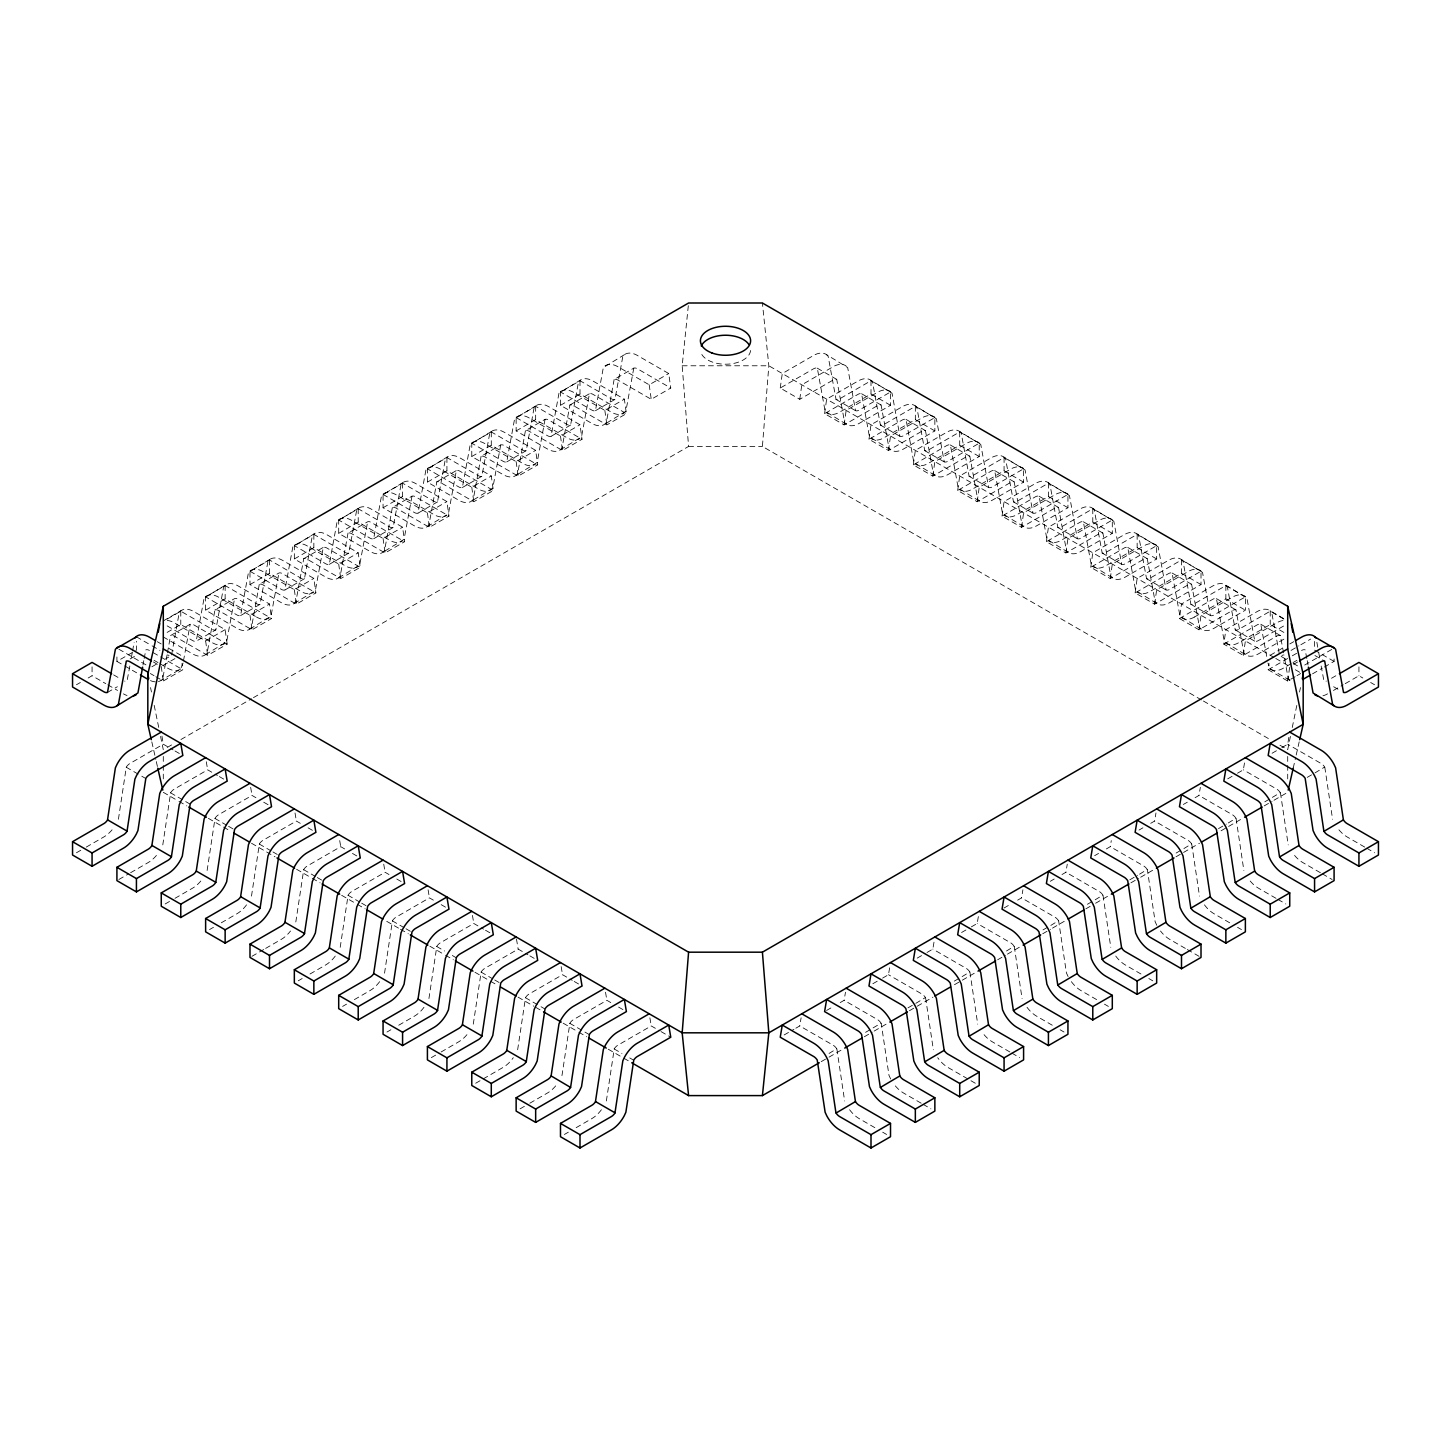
<?xml version="1.0" encoding="UTF-8"?>
<svg xmlns="http://www.w3.org/2000/svg" width="1451" height="1451" viewBox="0 0 1451 1451"><rect width="100%" height="100%" fill="white"/><g stroke="black" fill="none" stroke-linecap="round" stroke-linejoin="round"><path stroke-width="0.75" stroke-dasharray="5 3.75" d="M1201.464 699.908L762.41 446.436L768.83 365.779L762.41 303.005M253.453 697.641L688.59 446.436L682.17 365.779L688.59 303.005M780.239 388.034L782.27 373.542L813.63 355.441A24.467 14.129 -60 0 1 826.49 354.624L847.674 367.575L855.564 410.706A8.144 4.716 -60 0 0 859.155 410.089L890.515 391.988L890.515 405.301L859.155 423.402A24.467 14.129 -60 0 1 846.296 424.218L825.129 411.268L817.33 368.209A8.144 4.716 -60 0 0 813.63 368.754L780.239 388.034L799.755 399.297L833.146 380.035A8.144 4.716 -60 0 1 836.737 379.4L844.645 422.531L846.296 424.218M799.755 399.297L801.804 384.805L833.146 366.704A24.467 14.129 -60 0 1 846.006 365.906M824.603 413.644L826.635 399.152L857.994 381.051A24.467 14.129 -60 0 1 870.854 380.235L892.02 393.185L899.928 436.316A8.144 4.716 -60 0 0 903.52 435.699L934.861 417.598L934.861 430.911L903.52 449.012A24.467 14.129 -60 0 1 890.66 449.828L869.475 436.878L861.586 393.747A8.144 4.716 -60 0 0 857.994 394.364L824.603 413.644L844.119 424.907L877.51 405.645A8.144 4.716 -60 0 1 881.102 405.01L888.991 448.141L890.66 449.828M844.119 424.907L846.151 410.415L877.51 392.314A24.467 14.129 -60 0 1 890.37 391.516M868.968 439.254L870.999 424.762L902.341 406.661A24.467 14.129 -60 0 1 915.2 405.845L936.385 418.795L944.275 461.926A8.144 4.716 -60 0 0 947.866 461.309L979.225 443.208L979.225 456.521L947.866 474.622A24.467 14.129 -60 0 1 935.024 475.438L913.84 462.488L906.059 419.43A8.144 4.716 -60 0 0 902.341 419.974L868.968 439.254L888.484 450.517L921.857 431.255A8.144 4.716 -60 0 1 925.466 430.621L933.356 473.751L935.024 475.438M888.484 450.517L890.515 436.026L921.857 417.924A24.467 14.129 -60 0 1 934.716 417.126M913.314 464.864L915.345 450.372L946.705 432.271A24.467 14.129 -60 0 1 959.564 431.455L980.749 444.405L988.639 487.536A8.144 4.716 -60 0 0 992.23 486.919L1023.59 468.818L1023.59 482.131L992.23 500.232A24.467 14.129 -60 0 1 979.371 501.048L958.204 488.098L950.405 445.04A8.144 4.716 -60 0 0 946.705 445.584L913.314 464.864L932.83 476.128L966.221 456.865A8.144 4.716 -60 0 1 969.812 456.231L977.72 499.362L979.371 501.048M932.83 476.128L934.861 461.636L966.221 443.534A24.467 14.129 -60 0 1 979.08 442.736M957.678 490.474L959.71 475.982L991.069 457.881A24.467 14.129 -60 0 1 1003.911 457.065L1025.095 470.015L1033.003 513.146A8.144 4.716 -60 0 0 1036.594 512.529L1067.936 494.428L1067.936 507.741L1036.594 525.842A24.467 14.129 -60 0 1 1023.735 526.659L1002.55 513.708L994.66 470.577A8.144 4.716 -60 0 0 991.069 471.194L957.678 490.474L977.194 501.738L1010.585 482.476A8.144 4.716 -60 0 1 1014.176 481.841L1022.066 524.972L1023.735 526.659M977.194 501.738L979.225 487.246L1010.585 469.145A24.467 14.129 -60 0 1 1023.445 468.347M1002.042 516.084L1004.074 501.593L1035.415 483.491A24.467 14.129 -60 0 1 1048.275 482.675L1069.46 495.625L1077.349 538.756A8.144 4.716 -60 0 0 1080.941 538.14L1112.3 520.038L1112.3 533.351L1080.941 551.453A24.467 14.129 -60 0 1 1068.099 552.269L1046.915 539.319L1039.134 496.26A8.144 4.716 -60 0 0 1035.415 496.804L1002.042 516.084L1021.558 527.348L1054.931 508.086A8.144 4.716 -60 0 1 1058.541 507.451L1066.431 550.582L1068.099 552.269M1021.558 527.348L1023.59 512.856L1054.931 494.755A24.467 14.129 -60 0 1 1067.791 493.957M1046.389 541.695L1048.42 527.203L1079.78 509.101A24.467 14.129 -60 0 1 1092.639 508.285L1113.824 521.235L1121.714 564.366A8.144 4.716 -60 0 0 1125.305 563.75L1156.665 545.649L1156.665 558.961L1125.305 577.063A24.467 14.129 -60 0 1 1112.445 577.879L1091.279 564.929L1083.371 521.798A8.144 4.716 -60 0 0 1079.78 522.414L1046.389 541.695L1065.905 552.958L1099.296 533.696A8.144 4.716 -60 0 1 1102.887 533.061L1110.795 576.192L1112.445 577.879M1065.905 552.958L1067.936 538.466L1099.296 520.365A24.467 14.129 -60 0 1 1112.155 519.567M1090.753 567.305L1092.784 552.813L1124.144 534.712A24.467 14.129 -60 0 1 1136.985 533.895L1158.17 546.846L1166.078 589.977A8.144 4.716 -60 0 0 1169.669 589.36L1201.011 571.259L1201.011 584.572L1169.669 602.673A24.467 14.129 -60 0 1 1156.81 603.489L1135.625 590.539L1127.735 547.408A8.144 4.716 -60 0 0 1124.144 548.025L1090.753 567.305L1110.269 578.568L1143.66 559.306A8.144 4.716 -60 0 1 1147.251 558.671L1155.141 601.802L1156.81 603.489M1110.269 578.568L1112.3 564.076L1143.66 545.975A24.467 14.129 -60 0 1 1156.52 545.177M1135.117 592.915L1137.149 578.423L1168.49 560.322A24.467 14.129 -60 0 1 1181.35 559.506L1202.534 572.456L1210.424 615.587A8.144 4.716 -60 0 0 1214.015 614.97L1245.375 596.869L1245.375 610.182L1214.015 628.283A24.467 14.129 -60 0 1 1201.174 629.099L1179.989 616.149L1172.082 573.018A8.144 4.716 -60 0 0 1168.49 573.635L1135.117 592.915L1154.633 604.178L1188.006 584.916A8.144 4.716 -60 0 1 1191.616 584.281L1199.505 627.412L1201.174 629.099M1154.633 604.178L1156.665 589.686L1188.006 571.585A24.467 14.129 -60 0 1 1200.866 570.787M1283.863 639.184L1258.38 653.893A24.467 14.129 -60 0 1 1245.52 654.709L1243.87 653.023L1235.962 609.892A8.144 4.716 -60 0 0 1232.371 610.526L1198.979 629.788L1179.463 618.525L1181.495 604.033L1212.855 585.932A24.467 14.129 -60 0 1 1225.714 585.116L1246.899 598.066L1254.789 641.197A8.144 4.716 -60 0 0 1258.38 640.58L1283.863 625.871M1198.979 629.788L1201.011 615.297L1232.371 597.195A24.467 14.129 -60 0 1 1245.23 596.397M1283.555 652.787L1280.326 635.502A8.144 4.716 -60 0 0 1276.735 636.137L1243.344 655.399L1223.828 644.135L1225.859 629.643L1257.219 611.542A24.467 14.129 -60 0 1 1270.06 610.726L1283.736 618.616M1243.344 655.399L1245.375 640.907L1276.735 622.805A24.467 14.129 -60 0 1 1283.772 620.484M1295.126 676.728L1287.708 681.009L1268.174 669.745L1269.063 663.542M1287.708 681.009L1289.739 666.517M118.42 819.271L126.31 767.035A8.144 4.716 -60 0 1 129.919 763.498L163.292 744.218L173.05 749.859M162.784 844.881L170.674 792.645A8.144 4.716 -60 0 1 174.265 789.108L207.656 769.828L217.414 775.469M207.13 870.491L215.038 818.255A8.144 4.716 -60 0 1 218.629 814.718L252.021 795.438L255.92 797.705M251.495 896.101L259.384 843.865A8.144 4.716 -60 0 1 262.994 840.329L296.367 821.048L300.284 823.316M344.631 848.926L340.731 846.659L307.34 865.939A8.144 4.716 -60 0 0 303.749 869.475L295.859 921.711L294.19 925.321M340.205 947.322L348.113 895.086A8.144 4.716 -60 0 1 351.704 891.549L385.095 872.269L388.995 874.536M433.359 900.146L429.442 897.879L396.069 917.159A8.144 4.716 -60 0 0 392.459 920.696L384.569 972.932L382.901 976.541M428.934 998.542L436.824 946.306A8.144 4.716 -60 0 1 440.415 942.769L473.806 923.489L483.564 929.13M473.28 1024.152L481.188 971.916A8.144 4.716 -60 0 1 484.779 968.379L518.17 949.099L527.928 954.74M517.644 1049.762L525.534 997.526A8.144 4.716 -60 0 1 529.143 993.989L562.516 974.709L572.274 980.35M610.78 1002.587L606.881 1000.319L573.49 1019.6A8.144 4.716 -60 0 0 569.898 1023.136L562.009 1075.372L560.34 1078.982M606.355 1100.983L614.263 1048.747A8.144 4.716 -60 0 1 617.854 1045.21L651.245 1025.93L659.044 1030.446M795.855 1028.197L799.755 1025.93L801.115 1017.84M840.22 1002.587L844.119 1000.319L845.48 992.23M882.625 978.101L888.484 974.709L889.826 966.62M926.989 952.491L932.83 949.099L934.19 941.01M971.336 926.881L977.194 923.489L978.554 915.4M1017.641 900.146L1021.558 897.879L1022.901 889.789M1062.005 874.536L1065.905 872.269L1067.265 864.179M1106.369 848.926L1110.269 846.659L1111.285 840.601M1150.716 823.316L1154.633 821.048L1155.975 812.959M1195.08 797.705L1198.979 795.438L1200.34 787.349M1237.485 773.22L1243.344 769.828L1244.704 761.739M1281.85 747.61L1287.708 744.218L1289.05 736.129M129.846 666.009L127.017 681.154A8.144 4.716 60 0 1 124.695 681.099M131.406 657.394L132.186 653.095M132.567 650.937L134.127 642.321M142.996 664.975L143.776 660.677M144.175 658.518L145.844 649.848A8.144 4.716 60 0 1 149.435 650.465M167.065 654.945L162.784 678.633L161.115 680.319A24.467 14.129 60 0 1 158.431 681.553M167.445 652.787L170.565 635.574L190.19 624.238A8.144 4.716 60 0 1 193.781 624.855L227.172 644.135L207.656 655.399L174.265 636.137A8.144 4.716 60 0 0 170.674 635.502L170.565 635.574M183.08 663.053L180.631 669.056L161.115 680.319M183.461 660.912L190.19 624.238M215.038 609.892L214.929 609.964A8.144 4.716 60 0 1 218.629 610.526L252.021 629.788L271.537 618.525L238.145 599.245A8.144 4.716 60 0 0 234.554 598.628L214.929 609.964L207.13 653.023L205.48 654.709A24.467 14.129 60 0 1 192.62 653.893L163.219 636.916M167.137 625.871L192.62 640.58A8.144 4.716 60 0 0 196.211 641.197L215.836 629.861L223.635 586.803L225.286 585.116A24.467 14.129 60 0 1 238.145 585.932L269.505 604.033L271.537 618.525M259.276 584.354L251.495 627.412L249.826 629.099A24.467 14.129 60 0 1 236.985 628.283L205.625 610.182L205.625 596.869L225.141 585.587L256.501 603.689A8.144 4.716 60 0 0 260.092 604.323L267.982 561.192L269.65 559.506A24.467 14.129 60 0 1 282.51 560.322L313.851 578.423L315.883 592.915L296.367 604.178L262.994 584.916A8.144 4.716 60 0 0 259.384 584.281L278.918 573.018A8.144 4.716 60 0 1 282.51 573.635L315.883 592.915M249.989 571.259L281.331 589.36A8.144 4.716 60 0 0 284.922 589.977L292.83 546.846L314.015 533.895A24.467 14.129 60 0 1 326.856 534.712L358.216 552.813L360.247 567.305L340.731 578.568L307.34 559.306A8.144 4.716 60 0 0 303.749 558.671L295.859 601.802L294.19 603.489A24.467 14.129 60 0 1 281.331 602.673L249.989 584.572L249.989 571.259L269.505 559.977L300.847 578.097A8.144 4.716 60 0 0 304.456 578.713L312.346 535.582L314.015 533.895M348.004 533.134L340.205 576.192L338.555 577.879A24.467 14.129 60 0 1 325.695 577.063L294.335 558.961L294.335 545.649L313.851 534.385L345.211 552.486A8.144 4.716 60 0 0 348.802 553.103L356.71 509.972L358.361 508.285A24.467 14.129 60 0 1 371.22 509.101L402.58 527.203L404.611 541.695L385.095 552.958L351.704 533.696A8.144 4.716 60 0 0 348.113 533.061L367.629 521.798A8.144 4.716 60 0 1 371.22 522.414L404.611 541.695M392.35 507.524L384.569 550.582L382.901 552.269A24.467 14.129 60 0 1 370.059 551.453L338.7 533.351L338.7 520.038L358.216 508.775L389.575 526.876A8.144 4.716 60 0 0 393.167 527.493L401.056 484.362L402.725 482.675A24.467 14.129 60 0 1 415.585 483.491L446.926 501.593L448.958 516.084L429.442 527.348L396.069 508.086A8.144 4.716 60 0 0 392.459 507.451L411.975 496.188A8.144 4.716 60 0 1 415.585 496.804L448.958 516.084M411.975 496.188L404.085 539.319L382.901 552.269M383.064 494.428L414.406 512.529A8.144 4.716 60 0 0 417.997 513.146L425.905 470.015L447.089 457.065A24.467 14.129 60 0 1 459.931 457.881L491.29 475.982L493.322 490.474L473.806 501.738L440.415 482.476A8.144 4.716 60 0 0 436.824 481.841L428.934 524.972L427.265 526.659A24.467 14.129 60 0 1 414.406 525.842L383.064 507.741L383.064 494.428L402.58 483.165L433.922 501.266A8.144 4.716 60 0 0 437.513 501.883L445.421 458.752L447.089 457.065M481.079 456.303L473.28 499.362L471.629 501.048A24.467 14.129 60 0 1 458.77 500.232L427.41 482.131L427.41 468.818L446.926 457.555L478.286 475.656A8.144 4.716 60 0 0 481.877 476.273L489.767 433.142L491.436 431.455A24.467 14.129 60 0 1 504.295 432.271L535.655 450.372L537.686 464.864L518.17 476.128L484.779 456.865A8.144 4.716 60 0 0 481.188 456.231L500.704 444.967A8.144 4.716 60 0 1 504.295 445.584L537.686 464.864M500.704 444.967L492.796 488.098L471.629 501.048M525.425 430.693L517.644 473.751L515.976 475.438A24.467 14.129 60 0 1 503.134 474.622L471.775 456.521L471.775 443.208L491.29 431.945L522.65 450.046A8.144 4.716 60 0 0 526.241 450.662L534.131 407.531L535.8 405.845A24.467 14.129 60 0 1 548.659 406.661L580.001 424.762L582.032 439.254L562.516 450.517L529.143 431.255A8.144 4.716 60 0 0 525.534 430.621L545.05 419.357A8.144 4.716 60 0 1 548.659 419.974L582.032 439.254M545.05 419.357L537.16 462.488L515.976 475.438M516.139 417.598L547.48 435.699A8.144 4.716 60 0 0 551.072 436.316L558.98 393.185L580.146 380.235A24.467 14.129 60 0 1 593.006 381.051L624.365 399.152L626.397 413.644L606.881 424.907L573.49 405.645A8.144 4.716 60 0 0 569.898 405.01L562.009 448.141L560.34 449.828A24.467 14.129 60 0 1 547.48 449.012L516.139 430.911L516.139 417.598L535.655 406.334L566.996 424.436A8.144 4.716 60 0 0 570.588 425.052L578.496 381.921L580.146 380.235M614.136 379.473L606.355 422.531L604.704 424.218A24.467 14.129 60 0 1 591.845 423.402L560.485 405.301L560.485 391.988L580.001 380.724L611.361 398.825A8.144 4.716 60 0 0 614.952 399.442L622.842 356.311L624.51 354.624A24.467 14.129 60 0 1 637.37 355.441L668.73 373.542L670.761 388.034L651.245 399.297L617.854 380.035A8.144 4.716 60 0 0 614.263 379.4L633.779 368.137A8.144 4.716 60 0 1 637.37 368.754L670.761 388.034M633.779 368.137L625.871 411.268L604.704 424.218M1290.429 736.401L1287.708 749.695L1277.896 744.037M1292.261 727.513L1296.813 705.349M1299.534 692.036L1300.459 687.593M1293.204 768.196L1295.689 757.222M1296.196 755.028L1299.189 741.86M227.172 644.135L225.141 629.643L193.781 611.542A24.467 14.129 60 0 0 180.94 610.726L179.271 612.413L171.49 655.471L165.523 658.917M225.286 585.116L204.101 598.066L196.211 641.197M269.65 559.506L248.466 572.456L240.576 615.587A8.144 4.716 60 0 1 236.985 614.97L205.625 596.869M358.361 508.285L337.176 521.235L329.286 564.366A8.144 4.716 60 0 1 325.695 563.75L294.335 545.649M205.48 654.709L226.664 641.759L234.554 598.628M402.725 482.675L381.54 495.625L373.651 538.756A8.144 4.716 60 0 1 370.059 538.14L338.7 520.038M249.826 629.099L271.011 616.149L278.918 573.018M294.19 603.489L315.375 590.539L323.265 547.408A8.144 4.716 60 0 1 326.856 548.025L360.247 567.305M491.436 431.455L470.251 444.405L462.361 487.536A8.144 4.716 60 0 1 458.77 486.919L427.41 468.818M338.555 577.879L359.721 564.929L367.629 521.798M535.8 405.845L514.615 418.795L506.725 461.926A8.144 4.716 60 0 1 503.134 461.309L471.775 443.208M427.265 526.659L448.45 513.708L456.339 470.577A8.144 4.716 60 0 1 459.931 471.194L493.322 490.474M624.51 354.624L603.326 367.575L595.436 410.706A8.144 4.716 60 0 1 591.845 410.089L560.485 391.988M560.34 449.828L581.525 436.878L589.414 393.747A8.144 4.716 60 0 1 593.006 394.364L626.397 413.644M163.364 620.865L180.94 610.726M167.119 619.087L180.776 611.197L212.136 629.299A8.144 4.716 60 0 0 215.727 629.934L215.836 629.861M76.45 684.763L80.349 682.496M88.166 677.998L92.066 675.749L105.778 683.657M116.914 656.958L116.914 661.402L136.43 650.139L136.43 641.251M167.119 632.418L180.776 624.529L212.136 642.63A24.467 14.129 60 0 0 224.996 643.446M205.625 610.182L225.141 598.918L256.501 617.02M249.989 584.572L269.505 573.308L300.847 591.409A24.467 14.129 60 0 0 313.706 592.226M294.335 558.961L313.851 547.698L345.211 565.799A24.467 14.129 60 0 0 358.071 566.615M338.7 533.351L358.216 522.088L389.575 540.189A24.467 14.129 60 0 0 402.417 541.005M383.064 507.741L402.58 496.478L433.922 514.579A24.467 14.129 60 0 0 446.781 515.395M427.41 482.131L446.926 470.868L478.286 488.969A24.467 14.129 60 0 0 491.145 489.785M471.775 456.521L491.29 445.257L522.65 463.359A24.467 14.129 60 0 0 535.492 464.175M516.139 430.911L535.655 419.647L566.996 437.749A24.467 14.129 60 0 0 579.856 438.565M560.485 405.301L580.001 394.037L611.361 412.138A24.467 14.129 60 0 0 624.22 412.955M130.118 658.917L136.086 655.489M303.64 558.744L323.265 547.408M436.715 481.913L456.339 470.577M569.79 405.083L589.414 393.747M107.501 692.417L117.368 686.722M151.847 666.807L157.814 663.361M240.576 615.587L260.201 604.251M285.049 589.922L304.565 578.641M329.286 564.366L348.911 553.031M373.651 538.756L393.275 527.42M418.124 513.092L437.64 501.81M462.361 487.536L481.986 476.2M506.725 461.926L526.35 450.59M551.199 436.261L570.715 424.98M595.436 410.706L615.061 399.37M163.219 665.392L174.936 658.627M167.228 620.484A24.467 14.129 60 0 1 174.265 622.805L205.625 640.907L225.141 629.643M205.77 596.397A24.467 14.129 60 0 1 218.629 597.195L249.989 615.297L269.505 604.033M250.134 570.787A24.467 14.129 60 0 1 262.994 571.585L294.335 589.686L313.851 578.423M294.48 545.177A24.467 14.129 60 0 1 307.34 545.975L338.7 564.076L358.216 552.813M338.845 519.567A24.467 14.129 60 0 1 351.704 520.365L383.064 538.466L402.58 527.203M383.209 493.957A24.467 14.129 60 0 1 396.069 494.755L427.41 512.856L446.926 501.593M427.555 468.347A24.467 14.129 60 0 1 440.415 469.145L471.775 487.246L491.29 475.982M471.92 442.736A24.467 14.129 60 0 1 484.779 443.534L516.139 461.636L535.655 450.372M516.284 417.126A24.467 14.129 60 0 1 529.143 417.924L560.485 436.026L580.001 424.762M560.63 391.516A24.467 14.129 60 0 1 573.49 392.314L604.849 410.415L624.365 399.152M604.994 365.906A24.467 14.129 60 0 1 617.854 366.704L649.196 384.805L668.73 373.542M155.874 676.728L163.292 681.009L182.808 669.745L181.937 663.542M167.228 747.446L173.104 744.037M180.94 739.52L251.495 698.783M890.515 391.988L870.999 380.724L839.639 398.825A8.144 4.716 -60 0 1 836.048 399.442L828.158 356.311L826.49 354.624M76.468 852.753L84.303 848.218M86.262 847.094L103.91 836.919A24.467 14.129 -60 0 0 114.067 827.233M890.515 405.301L870.999 394.037L839.639 412.138A24.467 14.129 -60 0 1 826.78 412.955M934.861 417.598L915.345 406.334L884.004 424.436A8.144 4.716 -60 0 1 880.412 425.052L872.504 381.921L870.854 380.235M118.873 879.487L128.667 873.828M130.626 872.704L148.256 862.529A24.467 14.129 -60 0 0 158.431 852.843M934.861 430.911L915.345 419.647L884.004 437.749A24.467 14.129 -60 0 1 871.144 438.565M979.225 443.208L959.71 431.945L928.35 450.046A8.144 4.716 -60 0 1 924.759 450.662L916.869 407.531L915.2 405.845M165.178 903.973L173.032 899.439M174.991 898.314L192.62 888.139A24.467 14.129 -60 0 0 202.795 878.454M979.225 456.521L959.71 445.257L928.35 463.359A24.467 14.129 -60 0 1 915.508 464.175M1023.59 468.818L1004.074 457.555L972.714 475.656A8.144 4.716 -60 0 1 969.123 476.273L961.233 433.142L959.564 431.455M209.543 929.583L213.46 927.316M221.296 922.8L236.985 913.731A24.467 14.129 -60 0 0 247.142 904.046M1023.59 482.131L1004.074 470.868L972.714 488.969A24.467 14.129 -60 0 1 959.855 489.785M1067.936 494.428L1048.42 483.165L1017.078 501.266A8.144 4.716 -60 0 1 1013.487 501.883L1005.579 458.752L1003.911 457.065M251.948 956.318L263.701 949.534M265.66 948.392L281.331 939.341A24.467 14.129 -60 0 0 290.508 931.016M1067.936 507.741L1048.42 496.478L1017.078 514.579A24.467 14.129 -60 0 1 1004.219 515.395M1112.3 520.038L1092.784 508.775L1061.425 526.876A8.144 4.716 -60 0 1 1057.833 527.493L1049.944 484.362L1048.275 482.675M298.253 980.803L302.171 978.536M310.024 974.002L325.695 964.951A24.467 14.129 -60 0 0 335.852 955.266M1112.3 533.351L1092.784 522.088L1061.425 540.189A24.467 14.129 -60 0 1 1048.583 541.005M1156.665 545.649L1137.149 534.385L1105.789 552.486A8.144 4.716 -60 0 1 1102.198 553.103L1094.29 509.972L1092.639 508.285M342.617 1006.414L346.535 1004.146M354.37 999.612L370.059 990.561A24.467 14.129 -60 0 0 380.216 980.876M1156.665 558.961L1137.149 547.698L1105.789 565.799A24.467 14.129 -60 0 1 1092.929 566.615M1201.011 571.259L1181.495 559.977L1150.153 578.097A8.144 4.716 -60 0 1 1146.544 578.713L1138.654 535.582L1136.985 533.895M386.982 1032.024L390.899 1029.757M398.735 1025.222L414.406 1016.172A24.467 14.129 -60 0 0 424.581 1006.486M1201.011 584.572L1181.495 573.308L1150.153 591.409A24.467 14.129 -60 0 1 1137.294 592.226M1245.375 596.869L1225.859 585.587L1194.499 603.689A8.144 4.716 -60 0 1 1190.908 604.323L1183.018 561.192L1181.35 559.506M1179.463 618.525L1212.855 599.245A8.144 4.716 -60 0 1 1216.446 598.628L1224.336 641.759L1245.52 654.709M431.328 1057.634L439.163 1053.1M441.122 1051.975L458.77 1041.782A24.467 14.129 -60 0 0 468.927 1032.096M1194.499 617.02L1225.859 598.918L1245.375 610.182M1283.881 619.087L1270.224 611.197L1238.864 629.299A8.144 4.716 -60 0 1 1235.273 629.934L1227.365 586.803L1225.714 585.116M1223.828 644.135L1257.219 624.855A8.144 4.716 -60 0 1 1260.81 624.238L1267.539 660.912M475.692 1083.244L503.134 1067.392A24.467 14.129 -60 0 0 513.291 1057.706M1283.881 632.418L1270.224 624.529L1238.864 642.63A24.467 14.129 -60 0 1 1226.004 643.446M1270.224 655.253L1281.977 648.47M1289.812 643.936L1293.73 641.687M1291.064 650.393L1298.899 645.858M1300.858 644.734L1310.652 639.075M1268.174 669.745L1290.447 656.886M1292.297 655.816L1297.865 652.605M520.057 1108.854L527.892 1104.32M529.851 1103.195L547.48 1093.002A24.467 14.129 -60 0 0 556.658 1084.677M1291.064 663.706L1283.228 668.24A24.467 14.129 -60 0 1 1270.369 669.038L1267.92 663.053M1293.022 662.581L1296.94 660.314M1293.657 664.268L1297.575 662.001M1304.703 665.048L1332.127 649.214M1296.976 675.658L1300.676 673.518M1312.538 673.844L1322.333 668.185M1324.291 667.061L1334.086 661.402L1334.086 656.958M1331.492 678.27L1337.369 674.878M564.403 1134.464L568.32 1132.197M576.156 1127.663L591.845 1118.612A24.467 14.129 -60 0 0 602.002 1108.927M1333.451 690.458L1343.263 684.799M1345.222 683.657L1358.934 675.749L1362.834 677.998M784.157 1034.944L793.915 1029.321M826.562 1010.458L832.402 1007.085M872.867 983.724L880.666 979.225M917.213 958.113L925.031 953.615M961.578 932.503L969.395 928.005M1003.983 908.036L1009.842 904.644M1050.288 881.283L1054.206 879.034M1094.653 855.673L1098.552 853.424M1139.017 830.063L1142.916 827.814M1183.363 804.453L1187.281 802.203M1227.727 778.842L1235.527 774.344M1272.092 753.25L1279.891 748.734M829.047 1053.444L836.737 1048.747A8.144 4.716 60 0 0 833.146 1045.21L799.755 1025.93M865.594 1032.332L881.102 1023.136A8.144 4.716 60 0 0 877.51 1019.6L844.119 1000.319M908 1007.846L913.858 1004.473M915.817 1003.348L925.466 997.526A8.144 4.716 60 0 0 921.857 993.989L888.484 974.709M954.323 981.112L960.163 977.738M962.122 976.614L969.812 971.916A8.144 4.716 60 0 0 966.221 968.379L932.83 949.099M1006.486 951.004L1014.176 946.306A8.144 4.716 60 0 0 1010.585 942.769L977.194 923.489M1043.033 929.891L1048.892 926.518M1050.832 925.393L1058.541 920.696A8.144 4.716 60 0 0 1054.931 917.159L1021.558 897.879M1087.398 904.281L1093.238 900.908M1095.197 899.783L1102.887 895.086A8.144 4.716 60 0 0 1099.296 891.549L1065.905 872.269M1129.803 879.796L1137.602 875.298M1139.561 874.173L1147.251 869.475A8.144 4.716 60 0 0 1143.66 865.939L1110.269 846.659M1176.108 853.061L1181.966 849.687M1183.907 848.563L1191.616 843.865A8.144 4.716 60 0 0 1188.006 840.329L1154.633 821.048M1218.514 828.594L1226.313 824.077M1228.272 822.953L1235.962 818.255A8.144 4.716 60 0 0 1232.371 814.718L1198.979 795.438M1264.819 801.841L1280.326 792.645A8.144 4.716 60 0 0 1276.735 789.108L1243.344 769.828M1307.224 777.373L1313.082 773.982M1315.041 772.857L1324.69 767.035A8.144 4.716 60 0 0 1321.081 763.498L1287.708 744.218M821.212 1061.642L827.088 1058.251M829.047 1057.126L842.777 1049.2M864.343 1036.758L872.178 1032.223M874.137 1031.099L887.849 1023.173M909.414 1010.73L915.291 1007.32M917.25 1006.196L932.939 997.145M954.486 984.703L960.381 981.293M962.339 980.169L976.051 972.243M997.617 959.8L1005.452 955.266M1007.411 954.141L1021.141 946.215M1042.689 933.773L1050.542 929.257M1052.501 928.114L1064.254 921.331M1085.82 908.87L1093.655 904.354M1095.614 903.229L1109.344 895.303M1130.891 882.843L1138.745 878.327M1140.704 877.202L1154.416 869.276M1175.981 856.815L1199.505 843.249M1221.053 830.806L1242.618 818.346M1264.184 805.904L1272.019 801.369M1273.978 800.245L1287.708 792.319M682.17 365.779L768.83 365.779L1273.833 657.339M688.59 446.436L762.41 446.436M817.221 368.137L836.864 379.473M905.95 419.357L925.575 430.693M950.296 444.967L969.921 456.303M1039.025 496.188L1058.65 507.524M880.285 424.98L899.928 436.316M1235.164 629.861L1254.789 641.197M1334.086 661.402L1314.57 650.139L1314.57 641.251M1370.651 682.496L1374.55 684.763M861.586 393.747L881.21 405.083M994.66 470.577L1014.285 481.913M1083.371 521.798L1102.996 533.134M1127.735 547.408L1147.36 558.744M1172.082 573.018L1191.724 584.354M1216.446 598.628L1236.071 609.964M1260.81 624.238L1280.435 635.574M1314.914 655.489L1324.69 661.112M835.939 399.37L855.564 410.706M924.65 450.59L944.275 461.926M969.014 476.2L988.639 487.536M1013.36 501.81L1033.003 513.146M1057.725 527.42L1077.349 538.756M1102.089 553.031L1121.714 564.366M1146.435 578.641L1166.078 589.977M1190.799 604.251L1210.424 615.587M1285.477 658.917L1279.619 655.544L1271.729 612.413L1270.06 610.726M1293.186 663.361L1299.153 666.807M1333.632 686.722L1339.599 690.168M1275.792 658.464L1287.781 665.392M1295.362 669.763L1303.179 674.28M1270.369 669.056L1289.885 680.319A24.467 14.129 -60 0 0 1292.569 681.553M1203.423 701.033L1270.06 739.52M1364.738 847.094L1347.09 836.919A24.467 14.129 60 0 1 1336.933 827.233M1366.697 848.218L1374.532 852.753M1320.374 872.704L1302.744 862.529A24.467 14.129 60 0 1 1292.569 852.843M1322.333 873.828L1332.127 879.487M1276.009 898.314L1258.38 888.139A24.467 14.129 60 0 1 1248.205 878.454M1277.968 899.439L1285.822 903.973M1229.704 922.8L1214.015 913.731A24.467 14.129 60 0 1 1203.858 904.046M1237.54 927.316L1241.457 929.583M1185.34 948.392L1169.669 939.341A24.467 14.129 60 0 1 1160.492 931.016M1187.299 949.534L1199.052 956.318M1140.976 974.002L1125.305 964.951A24.467 14.129 60 0 1 1115.148 955.266M1148.829 978.536L1152.747 980.803M1096.63 999.612L1080.941 990.561A24.467 14.129 60 0 1 1070.784 980.876M1104.465 1004.146L1108.383 1006.414M1052.265 1025.222L1036.594 1016.172A24.467 14.129 60 0 1 1026.419 1006.486M1060.101 1029.757L1064.018 1032.024M1009.878 1051.975L992.23 1041.782A24.467 14.129 60 0 1 982.073 1032.096M1011.837 1053.1L1019.672 1057.634M975.308 1083.244L947.866 1067.392A24.467 14.129 60 0 1 937.709 1057.706M157.27 641.687L161.188 643.936M169.023 648.47L180.776 655.253M136.43 636.808L150.142 644.734M152.101 645.858L159.936 650.393M153.135 652.605L158.703 655.816M160.553 656.886L182.808 669.745M154.06 660.314L157.978 662.581M159.936 663.706L167.772 668.24A24.467 14.129 60 0 0 180.631 669.038M921.149 1103.195L903.52 1093.002A24.467 14.129 60 0 1 894.342 1084.677M923.108 1104.32L930.943 1108.854M153.425 662.001L157.343 664.268M118.873 649.214L146.297 665.048M150.324 673.518L154.024 675.658M116.914 661.402L122.791 664.794M124.75 665.918L138.462 673.844M113.631 674.878L119.508 678.27M107.737 684.799L117.549 690.458M874.844 1127.663L859.155 1118.612A24.467 14.129 60 0 1 848.998 1108.927M882.68 1132.197L886.597 1134.464M175.009 750.983L182.826 755.499M219.373 776.593L227.172 781.11M263.719 802.203L271.537 806.72M308.084 827.814L315.883 832.33M352.448 853.424L360.247 857.94M396.794 879.034L404.611 883.55M441.158 904.644L448.958 909.16M485.523 930.254L493.322 934.77M529.869 955.864L537.686 960.381M574.233 981.475L582.032 985.991M618.598 1007.085L626.397 1011.601M661.003 1031.57L670.761 1037.211M126.201 767.216L139.876 775.106M141.817 776.231L145.717 778.498M170.565 792.826L190.081 804.108M214.929 818.437L226.628 825.202M228.587 826.326L234.445 829.718M259.276 844.047L270.992 850.812M272.951 851.937L278.792 855.328M303.64 869.657L315.357 876.422M317.297 877.547L323.156 880.938M348.004 895.267L359.703 902.032M361.662 903.157L367.52 906.549M392.35 920.877L404.067 927.642M406.008 928.767L411.866 932.159M436.715 946.487L444.514 951.004M452.331 955.502L456.231 957.769M481.079 972.097L492.778 978.863M494.737 979.987L500.595 983.379M525.425 997.708L539.083 1005.597M541.042 1006.722L544.941 1008.989M569.79 1023.318L589.306 1034.599M614.136 1048.928L621.953 1053.444M629.752 1057.942L633.67 1060.209M163.292 792.319L177.022 800.245M178.981 801.369L186.816 805.904M208.382 818.346L229.947 830.806M251.495 843.249L275.019 856.815M296.584 869.276L310.296 877.202M312.255 878.327L320.109 882.843M341.656 895.303L355.386 903.229M357.345 904.354L365.18 908.87M386.746 921.331L398.499 928.114M400.458 929.257L408.311 933.773M429.859 946.215L443.589 954.141M445.548 955.266L453.383 959.8M474.949 972.243L488.661 980.169M490.619 981.293L496.514 984.703M518.061 997.145L533.75 1006.196M535.709 1007.32L541.586 1010.73M563.151 1023.173L576.863 1031.099M578.822 1032.223L586.657 1036.758M608.223 1049.2L621.953 1057.126M623.912 1058.251L629.788 1061.642M1289.885 680.319L1288.216 678.633L1283.935 654.945M1156.81 925.321L1155.141 921.711L1147.36 869.657M1068.099 976.541L1066.431 972.932L1058.65 920.877M890.66 1078.982L888.991 1075.372L881.21 1023.318M151.811 741.86L155.801 759.417M156.309 761.612L157.796 768.196M150.541 687.593L151.466 692.036M154.187 705.349L158.739 727.513M160.571 736.401L163.292 749.695M1316.873 642.321L1318.433 650.937M1318.814 653.095L1319.594 657.394M1321.154 666.009L1323.983 681.154A8.144 4.716 -60 0 0 1326.305 681.099M1306.825 658.518L1305.156 649.848A8.144 4.716 -60 0 0 1301.565 650.465M1307.224 660.677L1308.004 664.975M649.885 1017.84L651.245 1025.93M605.52 992.23L606.881 1000.319M561.174 966.62L562.516 974.709M516.465 938.978L518.17 949.099M472.446 915.4L473.806 923.489M428.099 889.789L429.442 897.879M383.735 864.179L385.095 872.269M339.715 840.601L340.731 846.659M295.025 812.959L296.367 821.048M250.66 787.349L252.021 795.438M206.296 761.739L207.656 769.828M161.95 736.129L163.292 744.218M1324.799 767.216L1332.58 819.271M1280.435 792.826L1288.216 844.881M1236.071 818.437L1243.87 870.491M1191.724 844.047L1199.505 896.101M1102.996 895.267L1110.795 947.322M1014.285 946.487L1022.066 998.542M969.921 972.097L977.72 1024.152M925.575 997.708L933.356 1049.762M836.864 1048.928L844.645 1100.983M649.196 384.805L651.245 399.297M604.849 410.415L606.881 424.907M560.485 436.026L562.516 450.517M516.139 461.636L518.17 476.128M471.775 487.246L473.806 501.738M427.41 512.856L429.442 527.348M383.064 538.466L385.095 552.958M338.7 564.076L340.731 578.568M294.335 589.686L296.367 604.178M249.989 615.297L252.021 629.788M205.625 640.907L207.656 655.399M161.261 666.517L163.292 681.009M1358.934 666.861L1358.934 675.749M1287.708 756.424L1287.708 763.153M1287.708 765.403L1287.708 778.861M1270.224 611.197L1270.224 624.529M1225.859 585.587L1225.859 598.918M1181.495 559.977L1181.495 573.308M1137.149 534.385L1137.149 547.698M1092.784 508.775L1092.784 522.088M1048.42 483.165L1048.42 496.478M1004.074 457.555L1004.074 470.868M959.71 431.945L959.71 445.257M915.345 406.334L915.345 419.647M870.999 380.724L870.999 394.037M580.001 380.724L580.001 394.037M535.655 406.334L535.655 419.647M491.29 431.945L491.29 445.257M446.926 457.555L446.926 470.868M402.58 483.165L402.58 496.478M358.216 508.775L358.216 522.088M313.851 534.385L313.851 547.698M269.505 559.977L269.505 573.308M225.141 585.587L225.141 598.918M180.776 611.197L180.776 624.529M163.292 756.424L163.292 763.153M163.292 765.403L163.292 778.861M92.066 666.861L92.066 675.749M127.017 695.482A24.467 14.129 60 0 1 123.426 693.85M155.293 681.843A24.467 14.129 60 0 1 148.256 679.503M169.06 655.489A8.144 4.716 60 0 1 167.772 654.909M269.342 617.836A24.467 14.129 60 0 1 256.501 617.02M1327.574 693.85A24.467 14.129 -60 0 1 1320.537 696.172M1194.499 617.02A24.467 14.129 -60 0 1 1181.658 617.836M1283.228 654.909A8.144 4.716 -60 0 1 1281.94 655.489M750.566 350.489A25.084 14.492 0 0 1 726.806 364.201A25.084 14.492 0 0 1 700.724 351.994"/><path stroke-width="1.5" d="M1299.697 739.665L1303.179 724.321L1303.179 674.28L1287.708 606.282L762.41 303.005L688.59 303.005L163.292 606.282L163.292 648.905L688.59 952.182L682.17 1032.822L688.59 1095.596L762.41 1095.596L819.253 1062.785M762.41 1095.596L768.83 1032.822L762.41 952.182L1287.708 648.905L1287.708 606.282M72.55 841.689L92.066 852.97L123.426 834.869A8.144 4.716 -60 0 0 127.017 831.332L134.907 779.096L136.575 775.487A24.467 14.129 -60 0 1 149.435 761.449L180.776 743.347L182.826 755.499L149.435 774.78A8.144 4.716 -60 0 0 145.844 778.298L137.936 830.534L136.285 834.144A24.467 14.129 -60 0 1 123.426 848.182L92.066 866.283L72.55 855.02L72.55 841.689L103.91 823.588A8.144 4.716 -60 0 0 107.501 820.069L115.391 767.815L117.059 764.224A24.467 14.129 -60 0 1 129.919 750.185L161.261 732.084M116.914 867.299L136.43 878.58L167.772 860.479A8.144 4.716 -60 0 0 171.381 856.942L179.271 804.706L180.94 801.097A24.467 14.129 -60 0 1 193.781 787.059L225.141 768.957L227.172 781.11L193.781 800.372A8.144 4.716 -60 0 0 190.19 803.908L182.3 856.144L180.631 859.754A24.467 14.129 -60 0 1 167.772 873.792L136.43 891.893L116.914 880.63L116.914 867.299L148.256 849.198A8.144 4.716 -60 0 0 151.847 845.679L159.755 793.425L161.424 789.834A24.467 14.129 -60 0 1 174.265 775.795L205.625 757.694M161.261 892.909L180.776 904.191L212.136 886.089A8.144 4.716 -60 0 0 215.727 882.553L223.635 830.317L225.286 826.707A24.467 14.129 -60 0 1 238.145 812.669L269.505 794.568L271.537 806.72L238.145 825.982A8.144 4.716 -60 0 0 234.554 829.519L226.664 881.755L224.996 885.364A24.467 14.129 -60 0 1 212.136 899.402L180.776 917.504L161.261 906.24L161.261 892.909L192.62 874.808A8.144 4.716 -60 0 0 196.211 871.289L204.101 819.035L205.77 815.444A24.467 14.129 -60 0 1 218.629 801.405L249.989 783.304M205.625 918.519L225.141 929.801L256.501 911.7A8.144 4.716 -60 0 0 260.092 908.163L267.982 855.927L269.65 852.317A24.467 14.129 -60 0 1 282.51 838.279L313.851 820.178L315.883 832.33L282.51 851.592A8.144 4.716 -60 0 0 278.918 855.129L271.011 907.365L269.342 910.974A24.467 14.129 -60 0 1 256.501 925.012L225.141 943.114L205.625 931.85L205.625 918.519L236.985 900.418A8.144 4.716 -60 0 0 240.576 896.899L248.466 844.645L250.134 841.054A24.467 14.129 -60 0 1 262.994 827.016L294.335 808.914M249.989 944.129L269.505 955.411L300.847 937.31A8.144 4.716 -60 0 0 304.456 933.773L312.346 881.537L314.015 877.928A24.467 14.129 -60 0 1 326.856 863.889L358.216 845.788L360.247 857.94L326.856 877.202A8.144 4.716 -60 0 0 323.265 880.739L315.375 932.975L313.706 936.584A24.467 14.129 -60 0 1 300.847 950.623L269.505 968.724L249.989 957.442L249.989 944.129L281.331 926.028A8.144 4.716 -60 0 0 284.922 922.51L292.83 870.255L294.48 866.664A24.467 14.129 -60 0 1 307.34 852.626L338.7 834.525M294.335 969.74L313.851 981.021L345.211 962.902A8.144 4.716 -60 0 0 348.802 959.383L356.71 907.147L358.361 903.538A24.467 14.129 -60 0 1 371.22 889.499L402.58 871.398L404.611 883.55L371.22 902.812A8.144 4.716 -60 0 0 367.629 906.349L359.721 958.585L358.071 962.194A24.467 14.129 -60 0 1 345.211 976.233L313.851 994.334L294.335 983.053L294.335 969.74L325.695 951.638A8.144 4.716 -60 0 0 329.286 948.12L337.176 895.866L338.845 892.274A24.467 14.129 -60 0 1 351.704 878.236L383.064 860.135M338.7 995.35L358.216 1006.613L389.575 988.512A8.144 4.716 -60 0 0 393.167 984.993L401.056 932.757L402.725 929.148A24.467 14.129 -60 0 1 415.585 915.109L446.926 897.008L448.958 909.16L415.585 928.422A8.144 4.716 -60 0 0 411.975 931.959L404.085 984.195L402.417 987.805A24.467 14.129 -60 0 1 389.575 1001.843L358.216 1019.944L338.7 1008.663L338.7 995.35L370.059 977.248A8.144 4.716 -60 0 0 373.651 973.73L381.54 921.476L383.209 917.884A24.467 14.129 -60 0 1 396.069 903.846L427.41 885.745M383.064 1020.96L402.58 1032.223L433.922 1014.122A8.144 4.716 -60 0 0 437.513 1010.603L445.421 958.367L447.089 954.758A24.467 14.129 -60 0 1 459.931 940.72L491.29 922.618L493.322 934.77L459.931 954.033A8.144 4.716 -60 0 0 456.339 957.569L448.45 1009.805L446.781 1013.415A24.467 14.129 -60 0 1 433.922 1027.453L402.58 1045.554L383.064 1034.273L383.064 1020.96L414.406 1002.859A8.144 4.716 -60 0 0 417.997 999.34L425.905 947.086L427.555 943.495A24.467 14.129 -60 0 1 440.415 929.456L471.775 911.355M427.41 1046.57L446.926 1057.833L478.286 1039.732A8.144 4.716 -60 0 0 481.877 1036.214L489.767 983.978L491.436 980.368A24.467 14.129 -60 0 1 504.295 966.33L535.655 948.228L537.686 960.381L504.295 979.643A8.144 4.716 -60 0 0 500.704 983.179L492.796 1035.415L491.145 1039.025A24.467 14.129 -60 0 1 478.286 1053.063L446.926 1071.164L427.41 1059.883L427.41 1046.57L458.77 1028.469A8.144 4.716 -60 0 0 462.361 1024.95L470.251 972.696L471.92 969.105A24.467 14.129 -60 0 1 484.779 955.066L516.139 936.965M471.775 1072.18L491.29 1083.444L522.65 1065.342A8.144 4.716 -60 0 0 526.241 1061.824L534.131 1009.588L535.8 1005.978A24.467 14.129 -60 0 1 548.659 991.94L580.001 973.839L582.032 985.991L548.659 1005.253A8.144 4.716 -60 0 0 545.05 1008.79L537.16 1061.026L535.492 1064.635A24.467 14.129 -60 0 1 522.65 1078.673L491.29 1096.775L471.775 1085.493L471.775 1072.18L503.134 1054.079A8.144 4.716 -60 0 0 506.725 1050.56L514.615 998.306L516.284 994.697A24.467 14.129 -60 0 1 529.143 980.676L560.485 962.575M516.139 1097.79L535.655 1109.054L566.996 1090.952A8.144 4.716 -60 0 0 570.588 1087.434L578.496 1035.18L580.146 1031.588A24.467 14.129 -60 0 1 593.006 1017.55L624.365 999.449L626.397 1011.601L593.006 1030.863A8.144 4.716 -60 0 0 589.414 1034.4L581.525 1086.636L579.856 1090.245A24.467 14.129 -60 0 1 566.996 1104.284L535.655 1122.385L516.139 1111.103L516.139 1097.79L547.48 1079.689A8.144 4.716 -60 0 0 551.072 1076.17L558.98 1023.916L560.63 1020.307A24.467 14.129 -60 0 1 573.49 1006.287L604.849 988.185M560.485 1123.4L580.001 1134.664L611.361 1116.563A8.144 4.716 -60 0 0 614.952 1113.044L622.842 1060.79L624.51 1057.199A24.467 14.129 -60 0 1 637.37 1043.16L668.73 1025.059L670.761 1037.211L637.37 1056.473A8.144 4.716 -60 0 0 633.779 1060.01L625.871 1112.246L624.22 1115.855A24.467 14.129 -60 0 1 611.361 1129.894L580.001 1147.995L560.485 1136.713L560.485 1123.4L591.845 1105.299A8.144 4.716 -60 0 0 595.436 1101.781L603.326 1049.526L604.994 1045.917A24.467 14.129 -60 0 1 617.854 1031.897L649.196 1013.796M142.615 667.134L137.936 692.979L116.751 705.93A24.467 14.129 60 0 1 103.91 705.113L72.55 687.012L72.55 673.699L92.066 662.418L111.654 673.736M158.195 632.291L159.755 623.676M163.292 648.905L147.821 724.321L151.303 739.665M1302.273 678.723L1303.179 674.28M1287.708 648.905L1303.179 724.321L768.83 1032.822L682.17 1032.822L147.821 724.321L147.821 674.28L163.292 606.282M1288.198 790.124L1293.204 768.196M570.588 1087.434L551.199 1075.971M134.907 638.023L136.575 636.336A24.467 14.129 60 0 1 149.435 637.152L155.311 640.544M116.751 705.93L118.42 704.243L126.31 661.112A8.144 4.716 60 0 1 129.919 661.747L148.455 672.448M116.914 648.089L136.43 636.808M1295.689 640.544L1301.565 637.152A24.467 14.129 -60 0 1 1314.425 636.336L1316.093 638.023M1299.534 660.858L1321.081 648.416A24.467 14.129 -60 0 1 1333.941 647.599L1335.609 649.286L1343.499 692.417A8.144 4.716 -60 0 0 1347.09 691.801L1378.45 673.699L1378.45 687.012L1347.09 705.113A24.467 14.129 -60 0 1 1334.249 705.93L1313.064 692.979L1308.385 667.134M1302.545 672.448L1321.081 661.747A8.144 4.716 -60 0 1 1324.69 661.112L1332.58 704.243L1334.249 705.93M1302.744 679.503L1310.579 674.969M1339.346 673.736L1358.934 662.418L1378.45 673.699M844.736 1048.075L862.366 1037.882M889.808 1022.048L907.455 1011.855M934.897 996.021L950.568 986.952M978.01 971.118L995.658 960.925M1023.1 945.091L1040.73 934.897M1068.172 919.063L1083.861 910.013M1111.303 894.161L1128.932 883.985M1156.374 868.133L1174.022 857.958M1201.464 842.106L1217.135 833.055M1244.577 817.221L1262.225 807.028M835.939 1112.844L828.158 1060.79L826.49 1057.199A24.467 14.129 60 0 0 813.63 1043.16L782.27 1025.059L780.239 1037.211L813.63 1056.473A8.144 4.716 60 0 1 817.221 1060.01L825.129 1112.246L826.78 1115.855A24.467 14.129 60 0 0 839.639 1129.894L870.999 1147.995L890.515 1136.713L890.515 1123.4L870.999 1134.664L839.639 1116.563A8.144 4.716 60 0 1 836.048 1113.044L855.455 1101.581L847.674 1049.526L846.006 1045.917A24.467 14.129 60 0 0 833.146 1031.897L801.804 1013.796M880.285 1087.234L872.504 1035.18L870.854 1031.588A24.467 14.129 60 0 0 857.994 1017.55L826.635 999.449L824.603 1011.601L857.994 1030.863A8.144 4.716 60 0 1 861.586 1034.4L869.475 1086.636L871.144 1090.245A24.467 14.129 60 0 0 884.004 1104.284L915.345 1122.385L934.861 1111.103L934.861 1097.79L915.345 1109.054L884.004 1090.952A8.144 4.716 60 0 1 880.412 1087.434L899.801 1075.971L892.02 1023.916L890.37 1020.307A24.467 14.129 60 0 0 877.51 1006.287L846.151 988.185M924.65 1061.624L916.869 1009.588L915.2 1005.978A24.467 14.129 60 0 0 902.341 991.94L870.999 973.839L868.968 985.991L902.341 1005.253A8.144 4.716 60 0 1 905.95 1008.79L913.84 1061.026L915.508 1064.635A24.467 14.129 60 0 0 928.35 1078.673L959.71 1096.775L979.225 1085.493L979.225 1072.18L959.71 1083.444L928.35 1065.342A8.144 4.716 60 0 1 924.759 1061.824L944.166 1050.361L936.385 998.306L934.716 994.697A24.467 14.129 60 0 0 921.857 980.676L890.515 962.575M969.014 1036.014L961.233 983.978L959.564 980.368A24.467 14.129 60 0 0 946.705 966.33L915.345 948.228L913.314 960.381L946.705 979.643A8.144 4.716 60 0 1 950.296 983.179L958.204 1035.415L959.855 1039.025A24.467 14.129 60 0 0 972.714 1053.063L1004.074 1071.164L1023.59 1059.883L1023.59 1046.57L1004.074 1057.833L972.714 1039.732A8.144 4.716 60 0 1 969.123 1036.214L988.53 1024.751L980.749 972.696L979.08 969.105A24.467 14.129 60 0 0 966.221 955.066L934.861 936.965M1013.36 1010.404L1005.579 958.367L1003.911 954.758A24.467 14.129 60 0 0 991.069 940.72L959.71 922.618L957.678 934.77L991.069 954.033A8.144 4.716 60 0 1 994.66 957.569L1002.55 1009.805L1004.219 1013.415A24.467 14.129 60 0 0 1017.078 1027.453L1048.42 1045.554L1067.936 1034.273L1067.936 1020.96L1048.42 1032.223L1017.078 1014.122A8.144 4.716 60 0 1 1013.487 1010.603L1032.876 999.14L1025.095 947.086L1023.445 943.495A24.467 14.129 60 0 0 1010.585 929.456L979.225 911.355M1057.725 984.794L1049.944 932.757L1048.275 929.148A24.467 14.129 60 0 0 1035.415 915.109L1004.074 897.008L1002.042 909.16L1035.415 928.422A8.144 4.716 60 0 1 1039.025 931.959L1046.915 984.195L1048.583 987.805A24.467 14.129 60 0 0 1061.425 1001.843L1092.784 1019.944L1112.3 1008.663L1112.3 995.35L1092.784 1006.613L1061.425 988.512A8.144 4.716 60 0 1 1057.833 984.993L1077.241 973.53L1069.46 921.476L1067.791 917.884A24.467 14.129 60 0 0 1054.931 903.846L1023.59 885.745M1102.089 959.184L1094.29 907.147L1092.639 903.538A24.467 14.129 60 0 0 1079.78 889.499L1048.42 871.398L1046.389 883.55L1079.78 902.812A8.144 4.716 60 0 1 1083.371 906.349L1091.279 958.585L1092.929 962.194A24.467 14.129 60 0 0 1105.789 976.233L1137.149 994.334L1156.665 983.053L1156.665 969.74L1137.149 981.021L1105.789 962.902A8.144 4.716 60 0 1 1102.198 959.383L1121.605 947.92L1113.824 895.866L1112.155 892.274A24.467 14.129 60 0 0 1099.296 878.236L1067.936 860.135M1146.435 933.573L1138.654 881.537L1136.985 877.928A24.467 14.129 60 0 0 1124.144 863.889L1092.784 845.788L1090.753 857.94L1124.144 877.202A8.144 4.716 60 0 1 1127.735 880.739L1135.625 932.975L1137.294 936.584A24.467 14.129 60 0 0 1150.153 950.623L1181.495 968.724L1201.011 957.442L1201.011 944.129L1181.495 955.411L1150.153 937.31A8.144 4.716 60 0 1 1146.544 933.773L1165.951 922.31L1158.17 870.255L1156.52 866.664A24.467 14.129 60 0 0 1143.66 852.626L1112.3 834.525M1190.799 907.963L1183.018 855.927L1181.35 852.317A24.467 14.129 60 0 0 1168.49 838.279L1137.149 820.178L1135.117 832.33L1168.49 851.592A8.144 4.716 60 0 1 1172.082 855.129L1179.989 907.365L1181.658 910.974A24.467 14.129 60 0 0 1194.499 925.012L1225.859 943.114L1245.375 931.85L1245.375 918.519L1225.859 929.801L1194.499 911.7A8.144 4.716 60 0 1 1190.908 908.163L1210.315 896.7L1202.534 844.645L1200.866 841.054A24.467 14.129 60 0 0 1188.006 827.016L1156.665 808.914M1235.164 882.353L1227.365 830.317L1225.714 826.707A24.467 14.129 60 0 0 1212.855 812.669L1181.495 794.568L1179.463 806.72L1212.855 825.982A8.144 4.716 60 0 1 1216.446 829.519L1224.336 881.755L1226.004 885.364A24.467 14.129 60 0 0 1238.864 899.402L1270.224 917.504L1289.739 906.24L1289.739 892.909L1270.224 904.191L1238.864 886.089A8.144 4.716 60 0 1 1235.273 882.553L1254.68 871.09L1246.899 819.035L1245.23 815.444A24.467 14.129 60 0 0 1232.371 801.405L1201.011 783.304M1279.51 856.743L1271.729 804.706L1270.06 801.097A24.467 14.129 60 0 0 1257.219 787.059L1225.859 768.957L1223.828 781.11L1257.219 800.372A8.144 4.716 60 0 1 1260.81 803.908L1268.7 856.144L1270.369 859.754A24.467 14.129 60 0 0 1283.228 873.792L1314.57 891.893L1334.086 880.63L1334.086 867.299L1314.57 878.58L1283.228 860.479A8.144 4.716 60 0 1 1279.619 856.942L1299.026 845.48L1291.245 793.425L1289.576 789.834A24.467 14.129 60 0 0 1276.735 775.795L1245.375 757.694M1323.874 831.133L1316.093 779.096L1314.425 775.487A24.467 14.129 60 0 0 1301.565 761.449L1270.224 743.347L1268.174 755.499L1301.565 774.78A8.144 4.716 60 0 1 1305.156 778.298L1313.064 830.534L1314.715 834.144A24.467 14.129 60 0 0 1327.574 848.182L1358.934 866.283L1378.45 855.02L1378.45 841.689L1358.934 852.97L1327.574 834.869A8.144 4.716 60 0 1 1323.983 831.332L1343.39 819.869L1335.609 767.815L1333.941 764.224A24.467 14.129 60 0 0 1321.081 750.185L1289.739 732.084M688.59 952.182L762.41 952.182M1314.57 636.808L1334.086 648.089M1378.45 841.689L1347.09 823.588A8.144 4.716 60 0 1 1343.499 820.069L1343.39 819.869M1334.086 867.299L1302.744 849.198A8.144 4.716 60 0 1 1299.153 845.679L1299.026 845.48M1289.739 892.909L1258.38 874.808A8.144 4.716 60 0 1 1254.789 871.289L1254.68 871.09M1245.375 918.519L1214.015 900.418A8.144 4.716 60 0 1 1210.424 896.899L1210.315 896.7M1201.011 944.129L1169.669 926.028A8.144 4.716 60 0 1 1166.078 922.51L1165.951 922.31M1156.665 969.74L1125.305 951.638A8.144 4.716 60 0 1 1121.714 948.12L1121.605 947.92M1112.3 995.35L1080.941 977.248A8.144 4.716 60 0 1 1077.349 973.73L1077.241 973.53M1067.936 1020.96L1036.594 1002.859A8.144 4.716 60 0 1 1033.003 999.34L1032.876 999.14M1023.59 1046.57L992.23 1028.469A8.144 4.716 60 0 1 988.639 1024.95L988.53 1024.751M979.225 1072.18L947.866 1054.079A8.144 4.716 60 0 1 944.275 1050.56L944.166 1050.361M934.861 1097.79L903.52 1079.689A8.144 4.716 60 0 1 899.928 1076.17L899.801 1075.971M151.466 660.858L129.919 648.416A24.467 14.129 60 0 0 117.059 647.599L115.391 649.286L107.501 692.417A8.144 4.716 60 0 1 103.91 691.801L72.55 673.699M140.421 674.969L148.256 679.503M890.515 1123.4L859.155 1105.299A8.144 4.716 60 0 1 855.564 1101.781L855.455 1101.581M188.775 807.028L206.423 817.221M233.865 833.055L249.536 842.106M276.978 857.958L294.626 868.133M322.068 883.985L339.697 894.161M367.139 910.013L382.828 919.063M410.27 934.897L427.9 945.091M455.342 960.925L472.99 971.118M500.432 986.952L516.103 996.021M543.545 1011.855L561.192 1022.048M588.634 1037.882L606.264 1048.075M631.747 1062.785L688.59 1095.596M107.61 819.869L127.126 831.133M151.974 845.48L171.49 856.743M196.32 871.09L215.836 882.353M240.685 896.7L260.201 907.963M285.049 922.31L304.565 933.573M329.395 947.92L348.911 959.184M373.759 973.53L393.275 984.794M418.124 999.14L437.64 1010.404M462.47 1024.751L481.986 1036.014M506.834 1050.361L526.35 1061.624M595.545 1101.581L615.061 1112.844M157.796 768.196L162.802 790.124M147.821 674.28L148.727 678.723M1291.245 623.676L1292.805 632.291M1358.934 852.97L1358.934 866.283M1314.57 878.58L1314.57 891.893M1270.224 904.191L1270.224 917.504M1225.859 929.801L1225.859 943.114M1181.495 955.411L1181.495 968.724M1137.149 981.021L1137.149 994.334M1092.784 1006.613L1092.784 1019.944M1048.42 1032.223L1048.42 1045.554M1004.074 1057.833L1004.074 1071.164M959.71 1083.444L959.71 1096.775M915.345 1109.054L915.345 1122.385M870.999 1134.664L870.999 1147.995M580.001 1134.664L580.001 1147.995M535.655 1109.054L535.655 1122.385M491.29 1083.444L491.29 1096.775M446.926 1057.833L446.926 1071.164M402.58 1032.223L402.58 1045.554M358.216 1006.613L358.216 1019.944M313.851 981.021L313.851 994.334M269.505 955.411L269.505 968.724M225.141 929.801L225.141 943.114M180.776 904.191L180.776 917.504M136.43 878.58L136.43 891.893M92.066 852.97L92.066 866.283M136.285 694.648A24.467 14.129 60 0 1 133.583 695.9M1317.417 695.9A24.467 14.129 -60 0 1 1314.715 694.648M701.268 345.973A25.084 14.492 0 0 1 724.194 335.254A25.084 14.492 0 0 1 748.934 344.54M711.842 352.919A25.084 14.492 0 0 0 750.566 341.529A25.084 14.492 0 0 0 714.11 327.853A25.084 14.492 0 0 0 711.842 352.919"/></g></svg>
